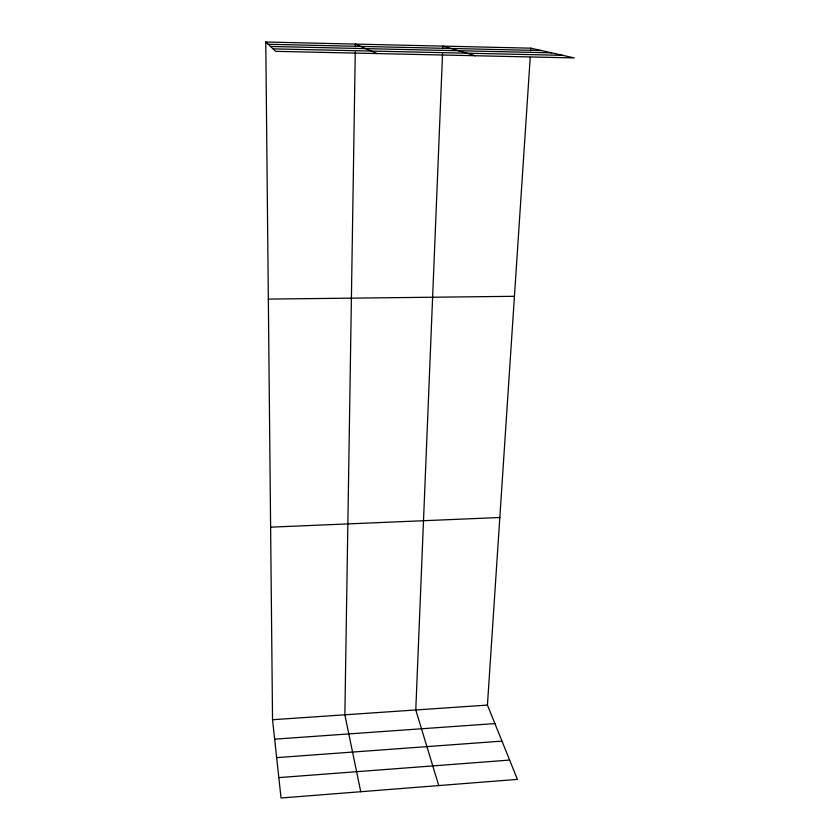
<?xml version="1.0" encoding="UTF-8"?>
<svg xmlns="http://www.w3.org/2000/svg" width="840" height="840" viewBox="0 0 840 840"><rect width="100%" height="100%" fill="white"/><g stroke="black" fill="none" stroke-linecap="round" stroke-linejoin="round"><path stroke-width="1.26" d="M355.268 51.944L344.862 714.798L360.738 791.721M355.352 46.704L355.383 44.09L376.929 53.56M442.544 53.886L415.779 709.968L438.753 785.578M442.754 48.71L442.858 46.127L475.451 55.745M265.776 42L275.678 51.335L574.224 57.918L530.827 48.174L265.776 42L272.538 719.723L281.032 798L517.419 779.373L487.431 705.086L530.229 57.246M530.649 50.768L530.827 48.174M278.817 777.609L509.618 760.074M276.654 757.627L501.974 741.122M274.649 739.169L494.886 723.576M272.538 719.723L487.431 705.086M270.617 527.163L499.821 517.503M268.338 299.093L514.437 296.3M268.191 44.268L541.433 50.557M270.512 46.462L551.618 52.846M273.053 48.857L562.748 55.346"/></g></svg>
